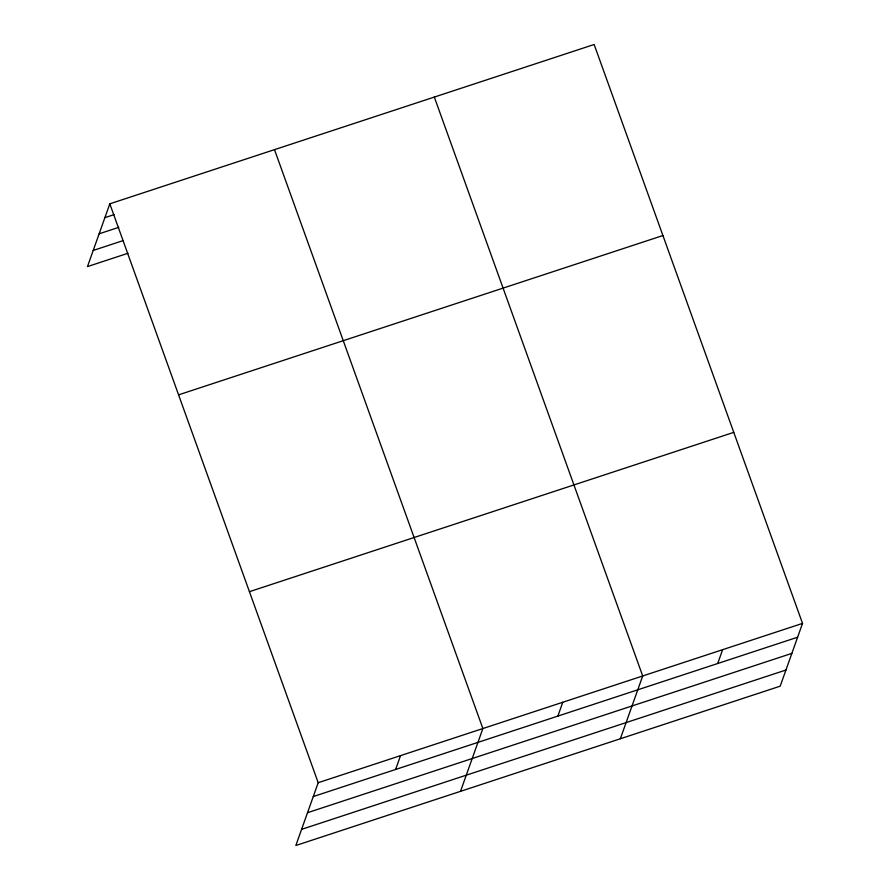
<?xml version="1.0" encoding="UTF-8"?>
<svg xmlns="http://www.w3.org/2000/svg" width="890" height="890" viewBox="0 0 890 890"><rect width="100%" height="100%" fill="white"/><g stroke="black" fill="none" stroke-linecap="round" stroke-linejoin="round"><path stroke-width="1.33" d="M109.815 203.821L318.197 782.711L295.847 845.5L780.185 686.179L802.535 623.401L594.153 44.5L109.815 203.821L87.465 266.599L127.982 253.272M395.616 769.461L400.533 755.632M460.519 791.332L482.87 728.543L274.498 149.654M557.863 716.094L562.792 702.266M620.352 738.756L642.702 675.977L434.32 97.077M717.696 663.517L722.624 649.689M104.898 217.649L114.042 214.635M99.146 233.803L118.748 227.351M93.216 250.446L123.276 240.556M178.59 394.849L662.917 235.538M249.434 591.683L733.772 432.362M318.197 782.711L802.535 623.401M313.28 796.55L797.607 637.229M307.528 812.703L791.855 653.382M301.599 829.347L785.937 670.025"/></g></svg>
